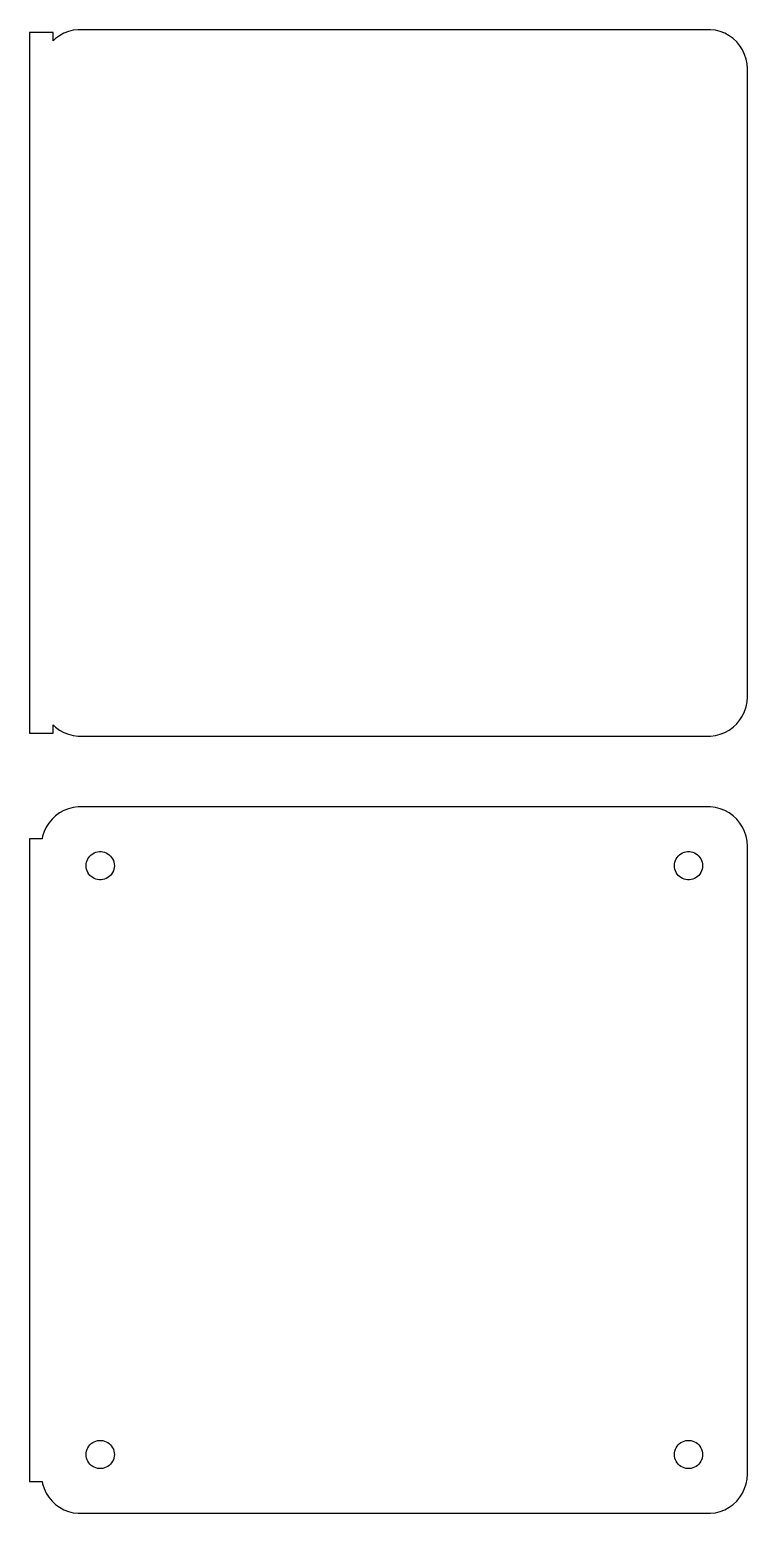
# Model space of a CAD drawing. Header units: metres. Extents: x -46 to 45, y 54 to 243.
import ezdxf

# ---------------------------------------------------------------- set-up
doc = ezdxf.new("R2010")
doc.units = ezdxf.units.M

msp = doc.modelspace()

# ---------------------------------------------------------------- linework, layer by layer
for p, q in [((-43.5, 242.615), (-46.5, 242.615)), ((-46.5, 242.615), (-46.5, 153.385)), ((-43.5, 241.559), (-43.5, 242.615)), ((-42.6791, 242.222), (-43.1871, 241.853)), ((-42.1289, 242.524), (-42.6791, 242.222)), ((-41.5451, 242.755), (-42.1289, 242.524)), ((-40.9369, 242.911), (-41.5451, 242.755)), ((-40.3139, 242.99), (-40.9369, 242.911)), ((40.3139, 242.99), (-40.3139, 242.99)), ((40.9369, 242.911), (40.3139, 242.99)), ((41.5451, 242.755), (40.9369, 242.911)), ((42.1289, 242.524), (41.5451, 242.755)), ((42.6791, 242.222), (42.1289, 242.524)), ((43.1871, 241.853), (42.6791, 242.222)), ((-43.1871, 241.853), (-43.5, 241.559)), ((43.6448, 241.423), (43.1871, 241.853)), ((44.0451, 240.939), (43.6448, 241.423)), ((44.3815, 240.409), (44.0451, 240.939)), ((44.6489, 239.841), (44.3815, 240.409)), ((44.8429, 239.243), (44.6489, 239.841)), ((44.9606, 238.627), (44.8429, 239.243)), ((45, 238), (44.9606, 238.627)), ((45, 158), (45, 238)), ((44.8429, 156.757), (44.9606, 157.373)), ((44.9606, 157.373), (45, 158)), ((43.6448, 154.577), (44.0451, 155.061)), ((44.0451, 155.061), (44.3815, 155.591)), ((44.3815, 155.591), (44.6489, 156.159)), ((44.6489, 156.159), (44.8429, 156.757)), ((-46.5, 153.385), (-43.5, 153.385)), ((-43.5, 153.385), (-43.5, 154.441)), ((-43.5, 154.441), (-43.1871, 154.147)), ((-43.1871, 154.147), (-42.6791, 153.778)), ((-42.6791, 153.778), (-42.1289, 153.476)), ((-42.1289, 153.476), (-41.5451, 153.245)), ((-41.5451, 153.245), (-40.9369, 153.089)), ((-40.9369, 153.089), (-40.3139, 153.01)), ((40.3139, 153.01), (40.9369, 153.089)), ((40.9369, 153.089), (41.5451, 153.245)), ((41.5451, 153.245), (42.1289, 153.476)), ((42.1289, 153.476), (42.6791, 153.778)), ((42.6791, 153.778), (43.1871, 154.147)), ((43.1871, 154.147), (43.6448, 154.577)), ((-40.3139, 153.01), (40.3139, 153.01)), ((-41.5451, 143.755), (-42.1289, 143.524)), ((-40.9369, 143.911), (-41.5451, 143.755)), ((-40.3139, 143.99), (-40.9369, 143.911)), ((40.3139, 143.99), (-40.3139, 143.99)), ((40.9369, 143.911), (40.3139, 143.99)), ((41.5451, 143.755), (40.9369, 143.911)), ((42.1289, 143.524), (41.5451, 143.755)), ((-44.0451, 141.939), (-44.3815, 141.409)), ((-43.6448, 142.423), (-44.0451, 141.939)), ((-43.1871, 142.853), (-43.6448, 142.423)), ((-42.6791, 143.222), (-43.1871, 142.853)), ((-42.1289, 143.524), (-42.6791, 143.222)), ((42.6791, 143.222), (42.1289, 143.524)), ((43.1871, 142.853), (42.6791, 143.222)), ((43.6448, 142.423), (43.1871, 142.853)), ((44.0451, 141.939), (43.6448, 142.423)), ((44.3815, 141.409), (44.0451, 141.939)), ((-44.9, 139.944), (-46.5, 139.944)), ((-46.5, 139.944), (-46.5, 58.0558)), ((-44.8429, 140.243), (-44.9, 139.944)), ((-44.6489, 140.841), (-44.8429, 140.243)), ((-44.3815, 141.409), (-44.6489, 140.841)), ((44.6489, 140.841), (44.3815, 141.409)), ((44.8429, 140.243), (44.6489, 140.841)), ((44.9606, 139.627), (44.8429, 140.243)), ((-38.6474, 137.887), (-38.4645, 138.02)), ((-38.4645, 138.02), (-38.2664, 138.129)), ((-38.2664, 138.129), (-38.0562, 138.212)), ((-38.0562, 138.212), (-37.8373, 138.268)), ((-37.8373, 138.268), (-37.613, 138.296)), ((-37.613, 138.296), (-37.387, 138.296)), ((-37.387, 138.296), (-37.1627, 138.268)), ((-37.1627, 138.268), (-36.9438, 138.212)), ((-36.9438, 138.212), (-36.7336, 138.129)), ((-36.7336, 138.129), (-36.5355, 138.02)), ((-36.5355, 138.02), (-36.3526, 137.887)), ((36.3526, 137.887), (36.5355, 138.02)), ((36.5355, 138.02), (36.7336, 138.129)), ((36.7336, 138.129), (36.9438, 138.212)), ((36.9438, 138.212), (37.1627, 138.268)), ((37.1627, 138.268), (37.387, 138.296)), ((37.387, 138.296), (37.613, 138.296)), ((37.613, 138.296), (37.8373, 138.268)), ((37.8373, 138.268), (38.0562, 138.212)), ((38.0562, 138.212), (38.2664, 138.129)), ((38.2664, 138.129), (38.4645, 138.02)), ((38.4645, 138.02), (38.6474, 137.887)), ((45, 139), (44.9606, 139.627)), ((45, 59), (45, 139)), ((-39.3, 136.5), (-39.2858, 136.726)), ((-39.2858, 136.274), (-39.3, 136.5)), ((-39.2858, 136.726), (-39.2434, 136.948)), ((-39.2434, 136.052), (-39.2858, 136.274)), ((-39.2434, 136.948), (-39.1736, 137.163)), ((-39.1736, 137.163), (-39.0773, 137.367)), ((-39.0773, 137.367), (-38.9562, 137.558)), ((-38.9562, 137.558), (-38.8121, 137.732)), ((-38.8121, 137.732), (-38.6474, 137.887)), ((-36.3526, 137.887), (-36.1879, 137.732)), ((-36.1879, 137.732), (-36.0438, 137.558)), ((-36.0438, 137.558), (-35.9226, 137.367)), ((-35.9226, 137.367), (-35.8264, 137.163)), ((-35.8264, 137.163), (-35.7565, 136.948)), ((-35.7565, 136.948), (-35.7142, 136.726)), ((-35.7142, 136.274), (-35.7565, 136.052)), ((-35.7142, 136.726), (-35.7, 136.5)), ((-35.7, 136.5), (-35.7142, 136.274)), ((35.7, 136.5), (35.7142, 136.726)), ((35.7142, 136.274), (35.7, 136.5)), ((35.7142, 136.726), (35.7565, 136.948)), ((35.7565, 136.052), (35.7142, 136.274)), ((35.7565, 136.948), (35.8264, 137.163)), ((35.8264, 137.163), (35.9226, 137.367)), ((35.9226, 137.367), (36.0438, 137.558)), ((36.0438, 137.558), (36.1879, 137.732)), ((36.1879, 137.732), (36.3526, 137.887)), ((38.6474, 137.887), (38.8121, 137.732)), ((38.8121, 137.732), (38.9562, 137.558)), ((38.9562, 137.558), (39.0773, 137.367)), ((39.0773, 137.367), (39.1736, 137.163)), ((39.1736, 137.163), (39.2434, 136.948)), ((39.2434, 136.948), (39.2858, 136.726)), ((39.2858, 136.274), (39.2434, 136.052)), ((39.2858, 136.726), (39.3, 136.5)), ((39.3, 136.5), (39.2858, 136.274)), ((-39.1736, 135.837), (-39.2434, 136.052)), ((-39.0773, 135.633), (-39.1736, 135.837)), ((-38.9562, 135.442), (-39.0773, 135.633)), ((-38.8121, 135.268), (-38.9562, 135.442)), ((-38.6474, 135.113), (-38.8121, 135.268)), ((-38.4645, 134.98), (-38.6474, 135.113)), ((-38.2664, 134.871), (-38.4645, 134.98)), ((-38.0562, 134.788), (-38.2664, 134.871)), ((-37.8373, 134.732), (-38.0562, 134.788)), ((-37.613, 134.704), (-37.8373, 134.732)), ((-37.387, 134.704), (-37.613, 134.704)), ((-37.1627, 134.732), (-37.387, 134.704)), ((-36.9438, 134.788), (-37.1627, 134.732)), ((-36.7336, 134.871), (-36.9438, 134.788)), ((-36.5355, 134.98), (-36.7336, 134.871)), ((-36.3526, 135.113), (-36.5355, 134.98)), ((-36.1879, 135.268), (-36.3526, 135.113)), ((-36.0438, 135.442), (-36.1879, 135.268)), ((-35.9226, 135.633), (-36.0438, 135.442)), ((-35.8264, 135.837), (-35.9226, 135.633)), ((-35.7565, 136.052), (-35.8264, 135.837)), ((35.8264, 135.837), (35.7565, 136.052)), ((35.9226, 135.633), (35.8264, 135.837)), ((36.0438, 135.442), (35.9226, 135.633)), ((36.1879, 135.268), (36.0438, 135.442)), ((36.3526, 135.113), (36.1879, 135.268)), ((36.5355, 134.98), (36.3526, 135.113)), ((36.7336, 134.871), (36.5355, 134.98)), ((36.9438, 134.788), (36.7336, 134.871)), ((37.1627, 134.732), (36.9438, 134.788)), ((37.387, 134.704), (37.1627, 134.732)), ((37.613, 134.704), (37.387, 134.704)), ((37.8373, 134.732), (37.613, 134.704)), ((38.0562, 134.788), (37.8373, 134.732)), ((38.2664, 134.871), (38.0562, 134.788)), ((38.4645, 134.98), (38.2664, 134.871)), ((38.6474, 135.113), (38.4645, 134.98)), ((38.8121, 135.268), (38.6474, 135.113)), ((38.9562, 135.442), (38.8121, 135.268)), ((39.0773, 135.633), (38.9562, 135.442)), ((39.1736, 135.837), (39.0773, 135.633)), ((39.2434, 136.052), (39.1736, 135.837)), ((-39.1736, 62.1626), (-39.0773, 62.3672)), ((-39.0773, 62.3672), (-38.9562, 62.558)), ((-38.9562, 62.558), (-38.8121, 62.7322)), ((-38.8121, 62.7322), (-38.6474, 62.8869)), ((-38.6474, 62.8869), (-38.4645, 63.0198)), ((-38.4645, 63.0198), (-38.2664, 63.1287)), ((-38.2664, 63.1287), (-38.0562, 63.2119)), ((-38.0562, 63.2119), (-37.8373, 63.2681)), ((-37.8373, 63.2681), (-37.613, 63.2964)), ((-37.613, 63.2964), (-37.387, 63.2964)), ((-37.387, 63.2964), (-37.1627, 63.2681)), ((-37.1627, 63.2681), (-36.9438, 63.2119)), ((-36.9438, 63.2119), (-36.7336, 63.1287)), ((-36.7336, 63.1287), (-36.5355, 63.0198)), ((-36.5355, 63.0198), (-36.3526, 62.8869)), ((-36.3526, 62.8869), (-36.1879, 62.7322)), ((-36.1879, 62.7322), (-36.0438, 62.558)), ((-36.0438, 62.558), (-35.9226, 62.3672)), ((-35.9226, 62.3672), (-35.8264, 62.1626)), ((35.8264, 62.1626), (35.9226, 62.3672)), ((35.9226, 62.3672), (36.0438, 62.558)), ((36.0438, 62.558), (36.1879, 62.7322)), ((36.1879, 62.7322), (36.3526, 62.8869)), ((36.3526, 62.8869), (36.5355, 63.0198)), ((36.5355, 63.0198), (36.7336, 63.1287)), ((36.7336, 63.1287), (36.9438, 63.2119)), ((36.9438, 63.2119), (37.1627, 63.2681)), ((37.1627, 63.2681), (37.387, 63.2964)), ((37.387, 63.2964), (37.613, 63.2964)), ((37.613, 63.2964), (37.8373, 63.2681)), ((37.8373, 63.2681), (38.0562, 63.2119)), ((38.0562, 63.2119), (38.2664, 63.1287)), ((38.2664, 63.1287), (38.4645, 63.0198)), ((38.4645, 63.0198), (38.6474, 62.8869)), ((38.6474, 62.8869), (38.8121, 62.7322)), ((38.8121, 62.7322), (38.9562, 62.558)), ((38.9562, 62.558), (39.0773, 62.3672)), ((39.0773, 62.3672), (39.1736, 62.1626)), ((-39.3, 61.5), (-39.2858, 61.7256)), ((-39.2858, 61.2744), (-39.3, 61.5)), ((-39.2858, 61.7256), (-39.2434, 61.9476)), ((-39.2434, 61.0524), (-39.2858, 61.2744)), ((-39.2434, 61.9476), (-39.1736, 62.1626)), ((-39.1736, 60.8374), (-39.2434, 61.0524)), ((-39.0773, 60.6328), (-39.1736, 60.8374)), ((-38.9562, 60.442), (-39.0773, 60.6328)), ((-35.9226, 60.6328), (-36.0438, 60.442)), ((-35.8264, 60.8374), (-35.9226, 60.6328)), ((-35.8264, 62.1626), (-35.7565, 61.9476)), ((-35.7565, 61.0524), (-35.8264, 60.8374)), ((-35.7565, 61.9476), (-35.7142, 61.7256)), ((-35.7142, 61.2744), (-35.7565, 61.0524)), ((-35.7142, 61.7256), (-35.7, 61.5)), ((-35.7, 61.5), (-35.7142, 61.2744)), ((35.7, 61.5), (35.7142, 61.7256)), ((35.7142, 61.2744), (35.7, 61.5)), ((35.7142, 61.7256), (35.7565, 61.9476)), ((35.7565, 61.0524), (35.7142, 61.2744)), ((35.7565, 61.9476), (35.8264, 62.1626)), ((35.8264, 60.8374), (35.7565, 61.0524)), ((35.9226, 60.6328), (35.8264, 60.8374)), ((36.0438, 60.442), (35.9226, 60.6328)), ((39.0773, 60.6328), (38.9562, 60.442)), ((39.1736, 60.8374), (39.0773, 60.6328)), ((39.1736, 62.1626), (39.2434, 61.9476)), ((39.2434, 61.0524), (39.1736, 60.8374)), ((39.2434, 61.9476), (39.2858, 61.7256)), ((39.2858, 61.2744), (39.2434, 61.0524)), ((39.2858, 61.7256), (39.3, 61.5)), ((39.3, 61.5), (39.2858, 61.2744)), ((-38.8121, 60.2678), (-38.9562, 60.442)), ((-38.6474, 60.1131), (-38.8121, 60.2678)), ((-38.4645, 59.9802), (-38.6474, 60.1131)), ((-38.2664, 59.8713), (-38.4645, 59.9802)), ((-38.0562, 59.7881), (-38.2664, 59.8713)), ((-37.8373, 59.7319), (-38.0562, 59.7881)), ((-37.613, 59.7036), (-37.8373, 59.7319)), ((-37.387, 59.7036), (-37.613, 59.7036)), ((-37.1627, 59.7319), (-37.387, 59.7036)), ((-36.9438, 59.7881), (-37.1627, 59.7319)), ((-36.7336, 59.8713), (-36.9438, 59.7881)), ((-36.5355, 59.9802), (-36.7336, 59.8713)), ((-36.3526, 60.1131), (-36.5355, 59.9802)), ((-36.1879, 60.2678), (-36.3526, 60.1131)), ((-36.0438, 60.442), (-36.1879, 60.2678)), ((36.1879, 60.2678), (36.0438, 60.442)), ((36.3526, 60.1131), (36.1879, 60.2678)), ((36.5355, 59.9802), (36.3526, 60.1131)), ((36.7336, 59.8713), (36.5355, 59.9802)), ((36.9438, 59.7881), (36.7336, 59.8713)), ((37.1627, 59.7319), (36.9438, 59.7881)), ((37.387, 59.7036), (37.1627, 59.7319)), ((37.613, 59.7036), (37.387, 59.7036)), ((37.8373, 59.7319), (37.613, 59.7036)), ((38.0562, 59.7881), (37.8373, 59.7319)), ((38.2664, 59.8713), (38.0562, 59.7881)), ((38.4645, 59.9802), (38.2664, 59.8713)), ((38.6474, 60.1131), (38.4645, 59.9802)), ((38.8121, 60.2678), (38.6474, 60.1131)), ((38.9562, 60.442), (38.8121, 60.2678)), ((44.9606, 58.3733), (45, 59)), ((-46.5, 58.0558), (-44.9, 58.0558)), ((-44.9, 58.0558), (-44.8429, 57.7566)), ((-44.8429, 57.7566), (-44.6489, 57.1594)), ((-44.6489, 57.1594), (-44.3815, 56.5912)), ((44.3815, 56.5912), (44.6489, 57.1594)), ((44.6489, 57.1594), (44.8429, 57.7566)), ((44.8429, 57.7566), (44.9606, 58.3733)), ((-44.3815, 56.5912), (-44.0451, 56.0611)), ((-44.0451, 56.0611), (-43.6448, 55.5773)), ((-43.6448, 55.5773), (-43.1871, 55.1474)), ((-43.1871, 55.1474), (-42.6791, 54.7784)), ((42.6791, 54.7784), (43.1871, 55.1474)), ((43.1871, 55.1474), (43.6448, 55.5773)), ((43.6448, 55.5773), (44.0451, 56.0611)), ((44.0451, 56.0611), (44.3815, 56.5912)), ((-42.6791, 54.7784), (-42.1289, 54.4759)), ((-42.1289, 54.4759), (-41.5451, 54.2447)), ((-41.5451, 54.2447), (-40.9369, 54.0886)), ((-40.9369, 54.0886), (-40.3139, 54.0099)), ((-40.3139, 54.0099), (40.3139, 54.0099)), ((40.3139, 54.0099), (40.9369, 54.0886)), ((40.9369, 54.0886), (41.5451, 54.2447)), ((41.5451, 54.2447), (42.1289, 54.4759)), ((42.1289, 54.4759), (42.6791, 54.7784))]:
    msp.add_line(p, q)

doc.saveas('drawing.dxf')
